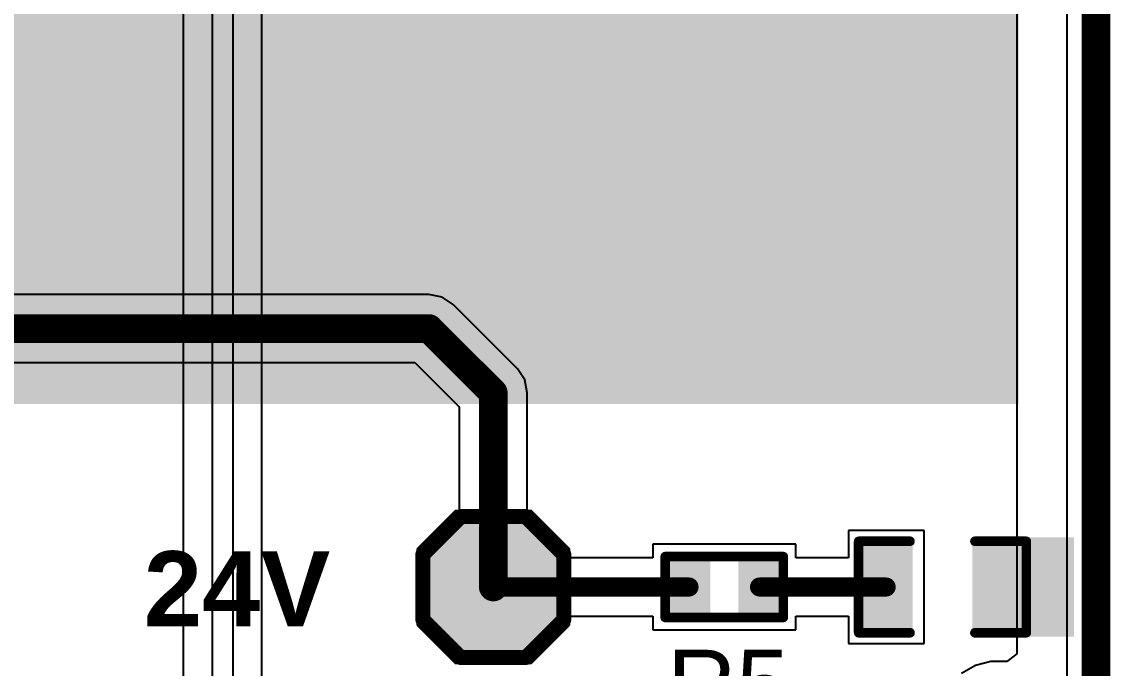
# Model space of a CAD drawing. Header units: inches. Extents: x 0 to 5379, y 0 to 5429.
# Drawn here: x 335.69 to 350.19, y 63.41 to 72.02 of the extents above; entities that cross this region are included whole.
import ezdxf

# ---------------------------------------------------------------- set-up
doc = ezdxf.new("R2010")
doc.units = ezdxf.units.IN
for name, color, linetype in [('Board Outline', 216, 'Continuous'), ('Bottom Layer', 5, 'Continuous'), ('Bottom Solder', 6, 'Continuous'), ('GND01', 16, 'Continuous'), ('GND02', 76, 'Continuous'), ('PWR', 156, 'Continuous'), ('SIG 01', 90, 'Continuous'), ('Top Layer', 1, 'Continuous'), ('Top Overlay', 2, 'Continuous'), ('Top Paste', 8, 'Continuous'), ('Top Solder', 216, 'Continuous')]:
    doc.layers.add(name, color=color, linetype=linetype)
doc.styles.add('Arial', font='', dxfattribs={"height": 0.2})
doc.styles.add('Arial_Bold', font='', dxfattribs={"height": 0.2})
doc.styles.get('Arial').set_extended_font_data('Arial')
doc.styles.get('Arial_Bold').set_extended_font_data('Arial', bold=True)

# ---------------------------------------------------------------- blocks, each defined once
blk = doc.blocks.new('LED_0603_124')
at = {"layer": 'Top Layer'}
for points in [[(-1, 0.5), (-0.5, 0.5), (-0.5, -0.5), (-1, -0.5)], [(0.5, 0.5), (1, 0.5), (1, -0.5), (0.5, -0.5)]]:
    blk.add_hatch(color=1, dxfattribs=at).paths.add_polyline_path(points)
at = {"layer": 'Top Overlay'}
blk.add_hatch(color=2, dxfattribs=at).paths.add_polyline_path([(1.118, -0.66), (1.753, -0.66), (1.753, 0.66), (1.118, 0.66)])
at = {"layer": 'Top Paste'}
for points in [[(-1, 0.5), (-0.5, 0.5), (-0.5, -0.5), (-1, -0.5)], [(0.5, 0.5), (1, 0.5), (1, -0.5), (0.5, -0.5)]]:
    blk.add_hatch(color=8, dxfattribs=at).paths.add_polyline_path(points)
at = {"layer": 'Top Solder'}
for points in [[(-1.102, 0.602), (-0.398, 0.602), (-0.398, -0.602), (-1.102, -0.602)], [(0.398, 0.602), (1.102, 0.602), (1.102, -0.602), (0.398, -0.602)]]:
    blk.add_hatch(color=216, dxfattribs=at).paths.add_polyline_path(points)
at = {"layer": 'Top Overlay'}
for points in [[(-1.118, -0.61, 0.127, 0.127, 0), (-1.118, 0.61, 0.127, 0.127, 0)], [(-1.118, 0.61, 0.127, 0.127, 0), (-0.432, 0.61, 0.127, 0.127, 0)], [(0.432, 0.61, 0.127, 0.127, 0), (1.118, 0.61, 0.127, 0.127, 0)], [(1.118, -0.61, 0.127, 0.127, 0), (1.118, 0.61, 0.127, 0.127, 0)], [(-1.118, -0.61, 0.127, 0.127, 0), (-0.432, -0.61, 0.127, 0.127, 0)], [(0.432, -0.61, 0.127, 0.127, 0), (1.118, -0.61, 0.127, 0.127, 0)]]:
    blk.add_lwpolyline(points, format="xyseb", dxfattribs=at)
for points in [[(-1.149, 0.61, 0.0635, 0.0635, 1), (-1.086, 0.61, 0.0635, 0.0635, 1)], [(-1.149, 0.61, 0.0635, 0.0635, 1), (-1.086, 0.61, 0.0635, 0.0635, 1)], [(-0.464, 0.61, 0.0635, 0.0635, 1), (-0.4, 0.61, 0.0635, 0.0635, 1)], [(0.4, 0.61, 0.0635, 0.0635, 1), (0.464, 0.61, 0.0635, 0.0635, 1)], [(1.086, 0.61, 0.0635, 0.0635, 1), (1.149, 0.61, 0.0635, 0.0635, 1)], [(1.086, 0.61, 0.0635, 0.0635, 1), (1.149, 0.61, 0.0635, 0.0635, 1)], [(-1.149, -0.61, 0.0635, 0.0635, 1), (-1.086, -0.61, 0.0635, 0.0635, 1)], [(-1.149, -0.61, 0.0635, 0.0635, 1), (-1.086, -0.61, 0.0635, 0.0635, 1)], [(-0.464, -0.61, 0.0635, 0.0635, 1), (-0.4, -0.61, 0.0635, 0.0635, 1)], [(0.4, -0.61, 0.0635, 0.0635, 1), (0.464, -0.61, 0.0635, 0.0635, 1)], [(1.086, -0.61, 0.0635, 0.0635, 1), (1.149, -0.61, 0.0635, 0.0635, 1)], [(1.086, -0.61, 0.0635, 0.0635, 1), (1.149, -0.61, 0.0635, 0.0635, 1)]]:
    blk.add_lwpolyline(points, format="xyseb", close=True, dxfattribs=at)
blk = doc.blocks.new('R___0402_127')
at = {"layer": 'Top Layer'}
for points in [[(-0.699, -0.318), (-0.699, 0.318), (-0.241, 0.318), (-0.241, -0.318)], [(0.241, -0.318), (0.241, 0.318), (0.699, 0.318), (0.699, -0.318)]]:
    blk.add_hatch(color=1, dxfattribs=at).paths.add_polyline_path(points)
at = {"layer": 'Top Paste'}
for points in [[(-0.699, -0.318), (-0.699, 0.318), (-0.241, 0.318), (-0.241, -0.318)], [(0.241, -0.318), (0.241, 0.318), (0.699, 0.318), (0.699, -0.318)]]:
    blk.add_hatch(color=8, dxfattribs=at).paths.add_polyline_path(points)
at = {"layer": 'Top Solder'}
for points in [[(-0.754, -0.373), (-0.754, 0.373), (-0.186, 0.373), (-0.186, -0.373)], [(0.186, -0.373), (0.186, 0.373), (0.754, 0.373), (0.754, -0.373)]]:
    blk.add_hatch(color=216, dxfattribs=at).paths.add_polyline_path(points)
at = {"layer": 'Top Overlay'}
for points in [[(-0.787, 0.406, 0.127, 0.127, 0), (0.787, 0.406, 0.127, 0.127, 0)], [(-0.787, -0.406, 0.127, 0.127, 0), (-0.787, 0.406, 0.127, 0.127, 0)], [(0.787, -0.406, 0.127, 0.127, 0), (0.787, 0.406, 0.127, 0.127, 0)], [(-0.787, -0.406, 0.127, 0.127, 0), (0.787, -0.406, 0.127, 0.127, 0)], [(-0.813, -0.432, 0.00323, 0.00323, 0), (0.813, -0.432, 0.00323, 0.00323, 0)]]:
    blk.add_lwpolyline(points, format="xyseb", dxfattribs=at)
for points in [[(-0.819, 0.406, 0.0635, 0.0635, 1), (-0.756, 0.406, 0.0635, 0.0635, 1)], [(-0.819, 0.406, 0.0635, 0.0635, 1), (-0.756, 0.406, 0.0635, 0.0635, 1)], [(0.756, 0.406, 0.0635, 0.0635, 1), (0.819, 0.406, 0.0635, 0.0635, 1)], [(0.756, 0.406, 0.0635, 0.0635, 1), (0.819, 0.406, 0.0635, 0.0635, 1)], [(-0.819, -0.406, 0.0635, 0.0635, 1), (-0.756, -0.406, 0.0635, 0.0635, 1)], [(-0.819, -0.406, 0.0635, 0.0635, 1), (-0.756, -0.406, 0.0635, 0.0635, 1)], [(-0.814, -0.432, 0.00161, 0.00161, 1), (-0.812, -0.432, 0.00161, 0.00161, 1)], [(0.756, -0.406, 0.0635, 0.0635, 1), (0.819, -0.406, 0.0635, 0.0635, 1)], [(0.756, -0.406, 0.0635, 0.0635, 1), (0.819, -0.406, 0.0635, 0.0635, 1)], [(0.812, -0.432, 0.00161, 0.00161, 1), (0.814, -0.432, 0.00161, 0.00161, 1)]]:
    blk.add_lwpolyline(points, format="xyseb", close=True, dxfattribs=at)
blk = doc.blocks.new('T__________128')
at = {"layer": 'Top Layer'}
blk.add_hatch(color=1, dxfattribs=at).paths.add_polyline_path([(0.381, 0.762), (-0.381, 0.762), (-0.762, 0.381), (-0.762, -0.381), (-0.381, -0.762), (0.381, -0.762), (0.762, -0.381), (0.762, 0.381)])
at = {"layer": 'Top Paste'}
blk.add_hatch(color=8, dxfattribs=at).paths.add_polyline_path([(0.381, 0.762), (-0.381, 0.762), (-0.762, 0.381), (-0.762, -0.381), (-0.381, -0.762), (0.381, -0.762), (0.762, -0.381), (0.762, 0.381)])
at = {"layer": 'Top Solder'}
blk.add_hatch(color=216, dxfattribs=at).paths.add_polyline_path([(0.432, 0.864), (-0.432, 0.864), (-0.864, 0.432), (-0.864, -0.432), (-0.432, -0.864), (0.432, -0.864), (0.864, -0.432), (0.864, 0.432)])
at = {"layer": 'Top Overlay'}
for points in [[(-0.94, 0.432, 0.2, 0.2, 0), (-0.432, 0.94, 0.2, 0.2, 0)], [(0.432, 0.94, 0.2, 0.2, 0), (-0.432, 0.94, 0.2, 0.2, 0)], [(0.94, 0.432, 0.2, 0.2, 0), (0.432, 0.94, 0.2, 0.2, 0)], [(-0.94, -0.432, 0.2, 0.2, 0), (-0.94, 0.432, 0.2, 0.2, 0)], [(0.94, -0.432, 0.2, 0.2, 0), (0.94, 0.432, 0.2, 0.2, 0)], [(-0.432, -0.94, 0.2, 0.2, 0), (-0.94, -0.432, 0.2, 0.2, 0)], [(0.432, -0.94, 0.2, 0.2, 0), (0.94, -0.432, 0.2, 0.2, 0)], [(0.432, -0.94, 0.2, 0.2, 0), (-0.432, -0.94, 0.2, 0.2, 0)]]:
    blk.add_lwpolyline(points, format="xyseb", dxfattribs=at)
for points in [[(-0.482, 0.94, 0.1, 0.1, 1), (-0.382, 0.94, 0.1, 0.1, 1)], [(-0.482, 0.94, 0.1, 0.1, 1), (-0.382, 0.94, 0.1, 0.1, 1)], [(0.382, 0.94, 0.1, 0.1, 1), (0.482, 0.94, 0.1, 0.1, 1)], [(0.382, 0.94, 0.1, 0.1, 1), (0.482, 0.94, 0.1, 0.1, 1)], [(-0.99, 0.432, 0.1, 0.1, 1), (-0.89, 0.432, 0.1, 0.1, 1)], [(-0.99, 0.432, 0.1, 0.1, 1), (-0.89, 0.432, 0.1, 0.1, 1)], [(0.89, 0.432, 0.1, 0.1, 1), (0.99, 0.432, 0.1, 0.1, 1)], [(0.89, 0.432, 0.1, 0.1, 1), (0.99, 0.432, 0.1, 0.1, 1)], [(-0.99, -0.432, 0.1, 0.1, 1), (-0.89, -0.432, 0.1, 0.1, 1)], [(-0.99, -0.432, 0.1, 0.1, 1), (-0.89, -0.432, 0.1, 0.1, 1)], [(0.89, -0.432, 0.1, 0.1, 1), (0.99, -0.432, 0.1, 0.1, 1)], [(0.89, -0.432, 0.1, 0.1, 1), (0.99, -0.432, 0.1, 0.1, 1)], [(-0.482, -0.94, 0.1, 0.1, 1), (-0.382, -0.94, 0.1, 0.1, 1)], [(-0.482, -0.94, 0.1, 0.1, 1), (-0.382, -0.94, 0.1, 0.1, 1)], [(0.382, -0.94, 0.1, 0.1, 1), (0.482, -0.94, 0.1, 0.1, 1)], [(0.382, -0.94, 0.1, 0.1, 1), (0.482, -0.94, 0.1, 0.1, 1)]]:
    blk.add_lwpolyline(points, format="xyseb", close=True, dxfattribs=at)

msp = doc.modelspace()

# ---------------------------------------------------------------- hatches: boundary and pattern name
at = {"layer": 'Bottom Solder'}
for points in [[(248.535, 66.929), (348.971, 66.929), (348.971, 82.731), (248.535, 82.731)], [(191.321, 66.929), (348.971, 66.929), (348.971, 71.631), (191.321, 71.631)]]:
    msp.add_hatch(color=6, dxfattribs=at).paths.add_polyline_path(points)

# ---------------------------------------------------------------- linework, layer by layer
at = {"layer": 'Board Outline'}
msp.add_lwpolyline([(350, 0, 0.381, 0.381, 0), (350, 220, 0.381, 0.381, 0)], format="xyseb", dxfattribs=at)
at = {"layer": 'Bottom Layer'}
for p, q in [((348.945, 108.09), (348.945, 63.6)), ((348.945, 63.6), (348.811, 63.497)), ((348.393, 63.442), (348.208, 63.336)), ((348.598, 63.497), (348.393, 63.442)), ((348.811, 63.497), (348.598, 63.497))]:
    msp.add_line(p, q, dxfattribs=at)
at = {"layer": 'GND01'}
msp.add_line((349.612, 219.612), (349.612, 0.388), dxfattribs=at)
at = {"layer": 'GND02'}
msp.add_line((349.612, 219.612), (349.612, 0.388), dxfattribs=at)
at = {"layer": 'PWR'}
for p, q in [((349.612, 136.347), (349.612, 0.388)), ((338.226, 18.364), (338.226, 87.173)), ((337.838, 86.835), (337.838, 59.347))]:
    msp.add_line(p, q, dxfattribs=at)
at = {"layer": 'SIG 01'}
for p, q in [((349.612, 219.612), (349.612, 0.388)), ((338.887, 15.138), (338.887, 138.904)), ((338.498, 138.045), (338.498, 15.299))]:
    msp.add_line(p, q, dxfattribs=at)
at = {"layer": 'Top Layer'}
for p, q in [((349.612, 72.415), (349.612, 9.671)), ((341.112, 68.387), (304.806, 68.387)), ((341.286, 68.352), (341.112, 68.387)), ((341.433, 68.254), (341.286, 68.352)), ((342.29, 67.397), (341.433, 68.254)), ((305.769, 67.481), (340.925, 67.481)), ((340.925, 67.481), (341.516, 66.889)), ((342.388, 67.25), (342.29, 67.397)), ((342.29, 67.397), (342.29, 67.397)), ((342.423, 67.077), (342.388, 67.25)), ((342.423, 65.505), (342.423, 67.077)), ((342.423, 67.077), (342.423, 67.077)), ((341.516, 66.889), (341.516, 65.505)), ((341.462, 65.505), (340.954, 64.997)), ((341.516, 65.505), (341.462, 65.505)), ((342.478, 65.505), (342.423, 65.505)), ((342.986, 64.997), (342.478, 65.505)), ((347.709, 65.243), (346.701, 65.243)), ((346.701, 65.243), (346.701, 64.877)), ((347.709, 63.735), (347.709, 65.243)), ((340.954, 64.997), (340.954, 63.981)), ((342.986, 64.877), (342.986, 64.997)), ((346, 65.06), (344.095, 65.06)), ((344.095, 65.06), (344.095, 64.877)), ((346, 64.877), (346, 65.06)), ((344.095, 64.877), (342.986, 64.877)), ((346.701, 64.877), (346, 64.877)), ((340.954, 63.981), (341.462, 63.473)), ((342.478, 63.473), (342.986, 63.981)), ((342.986, 63.981), (342.986, 64.1)), ((342.986, 64.1), (344.095, 64.1)), ((344.095, 64.1), (344.095, 63.917)), ((346, 63.917), (346, 64.1)), ((346, 64.1), (346.701, 64.1)), ((346.701, 64.1), (346.701, 63.735)), ((344.095, 63.917), (346, 63.917)), ((346.701, 63.735), (347.709, 63.735)), ((341.462, 63.473), (342.478, 63.473))]:
    msp.add_line(p, q, dxfattribs=at)
for points in [[(302.443, 67.934, 0.381, 0.381, 0), (341.112, 67.934, 0.381, 0.381, 0)], [(341.112, 67.934, 0.381, 0.381, 0), (341.97, 67.077, 0.381, 0.381, 0)], [(341.97, 64.489, 0.381, 0.381, 0), (341.97, 67.077, 0.381, 0.381, 0)], [(341.97, 64.489, 0.254, 0.254, 0), (344.577, 64.489, 0.254, 0.254, 0)], [(345.517, 64.489, 0.254, 0.254, 0), (347.205, 64.489, 0.254, 0.254, 0)]]:
    msp.add_lwpolyline(points, format="xyseb", dxfattribs=at)
for points in [[(341.017, 67.934, 0.191, 0.191, 1), (341.208, 67.934, 0.191, 0.191, 1)], [(341.017, 67.934, 0.191, 0.191, 1), (341.208, 67.934, 0.191, 0.191, 1)], [(341.874, 67.077, 0.191, 0.191, 1), (342.065, 67.077, 0.191, 0.191, 1)], [(341.874, 67.077, 0.191, 0.191, 1), (342.065, 67.077, 0.191, 0.191, 1)], [(341.874, 64.489, 0.191, 0.191, 1), (342.065, 64.489, 0.191, 0.191, 1)], [(341.906, 64.489, 0.127, 0.127, 1), (342.033, 64.489, 0.127, 0.127, 1)], [(344.514, 64.489, 0.127, 0.127, 1), (344.641, 64.489, 0.127, 0.127, 1)], [(345.454, 64.489, 0.127, 0.127, 1), (345.581, 64.489, 0.127, 0.127, 1)], [(347.141, 64.489, 0.127, 0.127, 1), (347.268, 64.489, 0.127, 0.127, 1)]]:
    msp.add_lwpolyline(points, format="xyseb", close=True, dxfattribs=at)

# ---------------------------------------------------------------- block references
at = {"rotation": 270}
msp.add_blockref('T__________128', (341.97, 64.489), dxfattribs=at)
for name, p in [('LED_0603_124', (347.955, 64.489)), ('R___0402_127', (345.047, 64.489))]:
    msp.add_blockref(name, p)

# ---------------------------------------------------------------- texts
at = {"layer": 'Top Overlay', "style": 'Arial_Bold'}
msp.add_text('24V', height=1, rotation=360, dxfattribs=at).set_placement((337.312, 63.966))
at = {"layer": 'Top Overlay', "style": 'Arial'}
msp.add_text('R5', height=0.9144, dxfattribs=at).set_placement((344.286, 62.738))

doc.saveas('drawing.dxf')
